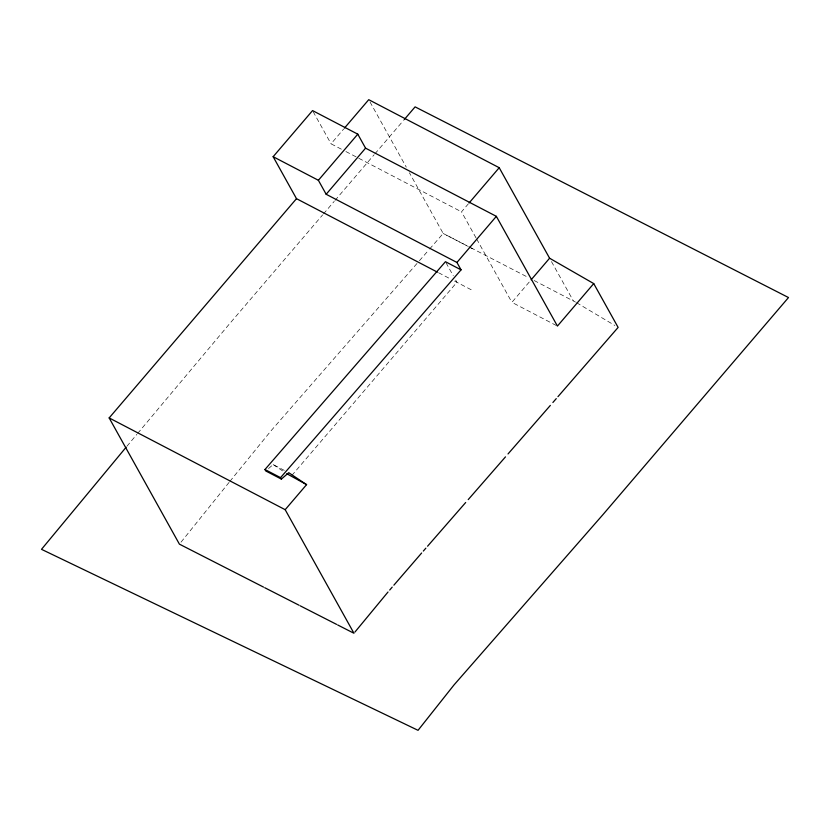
<?xml version="1.0" encoding="UTF-8"?>
<svg xmlns="http://www.w3.org/2000/svg" width="830" height="830" viewBox="0 0 830 830"><rect width="100%" height="100%" fill="white"/><g stroke="black" fill="none" stroke-linecap="round" stroke-linejoin="round"><path stroke-width="0.62" stroke-dasharray="4.15 3.11" d="M181.023 542.156L229.07 482.396M229.858 481.41L270.839 431.019L416.961 263.504M126.897 446.291L136.857 434.37M137.687 433.374L228.997 324.447L322.642 214.877M341.338 149.172L331.046 143.808L343.61 129.096M323.472 213.912L334.22 201.358M335.04 200.393L374.112 154.754M374.952 153.778L403.39 120.558M476.005 237.847L461.522 211.826L468.224 203.983M291.807 475.507L456.905 282.304L455.701 280.135M556.287 325.485L511.892 302.338L530.329 280.768M419.42 260.713L428.757 250.006M429.608 249.031L443.189 233.458L409.408 172.754M268.526 468.556L273.143 464.561L284.296 470.371M443.189 233.458L469.707 247.174M470.859 247.776L528.399 277.542M534.147 280.519L575.46 302.068M345.913 151.558L461.522 211.826M438.572 272.738L450.026 278.714M454.612 281.1L472.509 290.438M446.696 235.264L467.674 246.23M468.774 246.811L473.193 249.125M576.56 302.711L614.843 325.464M273.143 464.561L283.632 471.585M551.462 261.575L573.271 300.761M476.638 238.978L511.892 302.338M369.993 101.934L406.275 167.131M446.042 262.788L453.284 275.799M313.169 111.697L331.046 143.808"/><path stroke-width="1.25" d="M354.939 632.055L388.015 592.008M126.067 447.287L41.5 549.325L418.04 730.317L454.02 684.926L602.808 514.787L788.5 297.545L415.104 106.873L404.231 119.582M437.42 272.147L296.497 198.671L273.143 156.704L312.557 110.587L357.782 134.169L365.563 148.155L496.35 216.34L557.428 326.076L593.73 283.59L549.595 258.223L499.214 167.712L368.738 99.683L344.44 128.121M263.567 587.111L179.415 544.148L109.166 417.926L296.497 198.671M353.964 633.269L285.178 509.693L306.581 484.637L288.757 472.695L281.37 479.097L280.561 477.644L461.055 269.843L456.936 262.456L326.159 194.272L318.378 180.286L357.782 134.169M326.159 194.272L365.563 148.155M469.064 203.008L499.214 167.712M456.936 262.456L496.35 216.34M531.159 279.783L549.595 258.223M389.695 590.057L392.206 587.132M393.877 585.171L421.64 553.008M281.37 479.097L265.756 470.963L264.957 469.51L445.44 261.709L461.055 269.843M550.352 405.403L508.022 453.948M552.884 402.498L556.266 398.618M557.947 396.667L618.122 327.414L593.73 283.59M423.331 551.068L425.873 548.153M427.575 546.213L465.682 502.503M468.224 499.598L505.491 456.863M264.718 587.702L298.997 605.205M300.138 605.786L336.575 624.388M337.665 624.949L353.02 632.792M273.143 156.704L318.378 180.286M306.581 484.637L286.775 473.691M264.957 469.51L280.561 477.644M109.166 417.926L285.178 509.693"/></g></svg>
